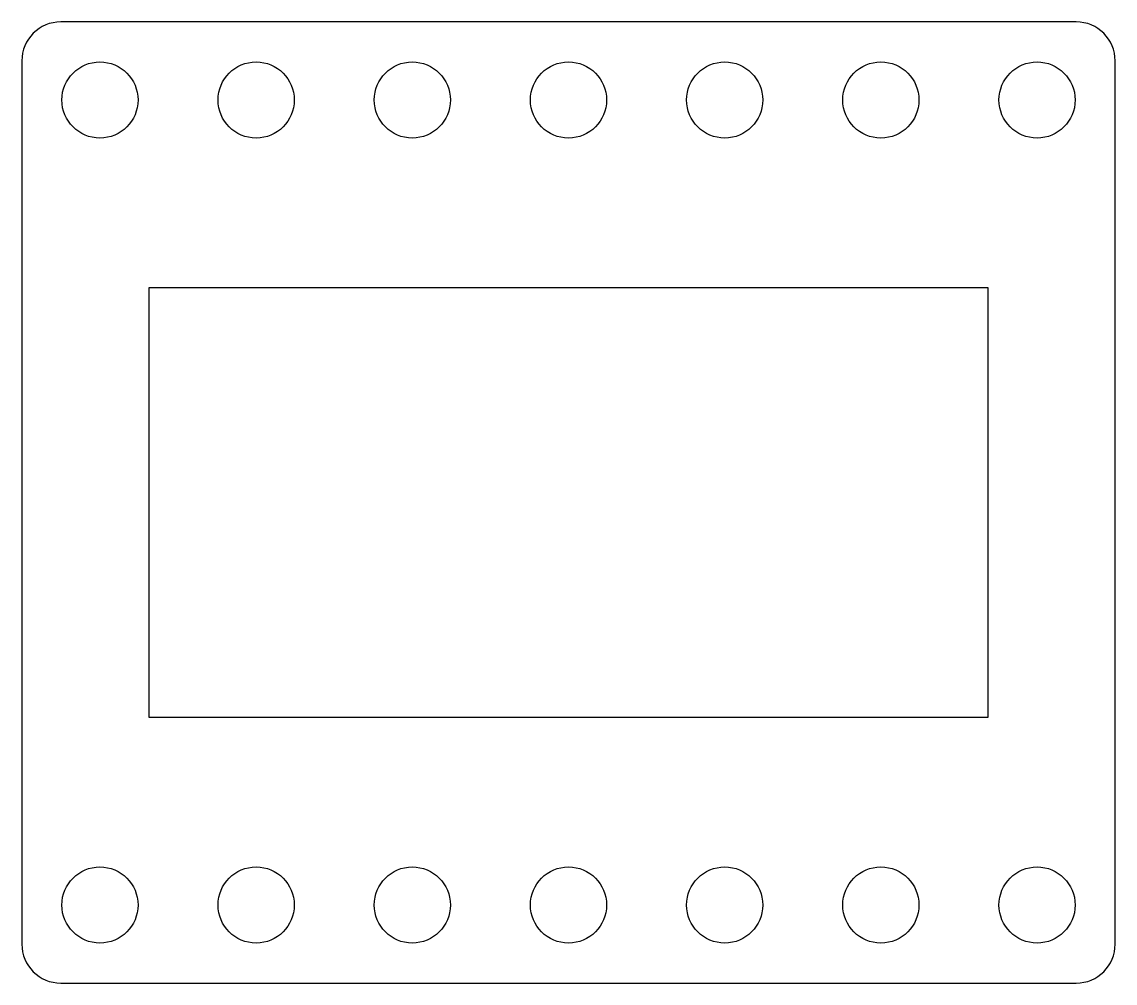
# Model space of a CAD drawing. Header units: millimetres. Extents: x -56 to 0, y -49.2 to 0.
import ezdxf

# ---------------------------------------------------------------- set-up
doc = ezdxf.new("R2010")
doc.units = ezdxf.units.MM

msp = doc.modelspace()

# ---------------------------------------------------------------- linework, layer by layer
at = {"color": 7, "linetype": 'Continuous', "lineweight": 25}
for p, q in [((-2, 0), (-54, 0)), ((-56, -2), (-56, -47.22)), ((0, -47.22), (0, -2)), ((-49.5, -13.61), (-49.5, -35.61)), ((-6.5, -13.61), (-49.5, -13.61)), ((-6.5, -35.61), (-6.5, -13.61)), ((-49.5, -35.61), (-6.5, -35.61)), ((-54, -49.22), (-2, -49.22))]:
    msp.add_line(p, q, dxfattribs=at)
for centre in [(-52, -4), (-44, -4), (-36, -4), (-28, -4), (-20, -4), (-12, -4), (-4, -4), (-52, -45.22), (-44, -45.22), (-36, -45.22), (-28, -45.22), (-20, -45.22), (-12, -45.22), (-4, -45.22)]:
    msp.add_circle(centre, 1.95, dxfattribs=at)
for centre, start, end in [((-54, -2), 90, 180), ((-2, -2), 0, 90), ((-54, -47.22), 180, 270), ((-2, -47.22), 270, 0)]:
    msp.add_arc(centre, 2, start, end, dxfattribs=at)

doc.saveas('drawing.dxf')
